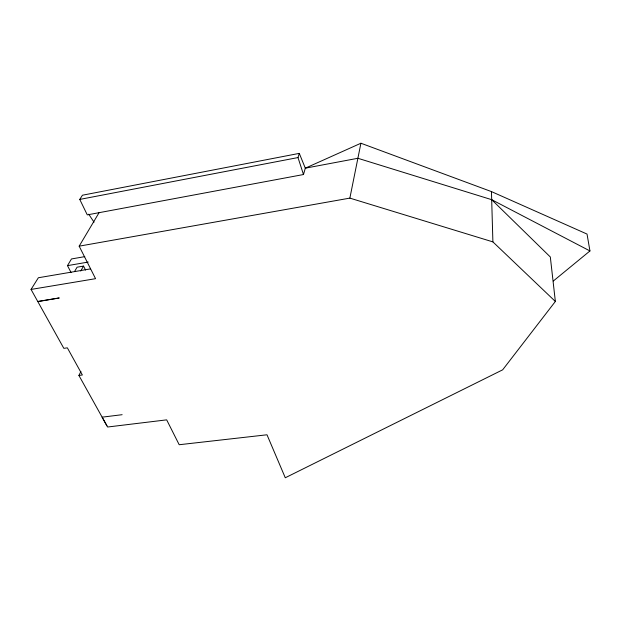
<?xml version="1.0" encoding="UTF-8"?>
<svg xmlns="http://www.w3.org/2000/svg" width="621" height="621" viewBox="0 0 621 621"><rect width="100%" height="100%" fill="white"/><g stroke="black" fill="none" stroke-linecap="round" stroke-linejoin="round"><path stroke-width="0.93" d="M360.917 143.234L305.315 168.175L299.283 153.379L82.446 195.211L79.76 199.419L87.282 214.882L303.49 174.532L305.315 168.175L357.89 158.277L491.685 199.675L550.322 256.985L555.36 301.464L502.668 369.821L285.28 477.766L266.999 434.785L179.197 444.729L166.669 419.858L107.604 427.015L78.914 375.457L82.368 374.983L67.347 347.83L63.831 348.35L37.834 301.627L59.251 297.956L37.741 301.457L31.05 289.433L95.549 278.682L79.17 246.164L349.864 198.115L360.917 143.234L491.452 191.594L587.024 234.063L589.95 250.954L553.327 281.01M303.49 174.532L298.002 157.563L299.283 153.379M106.921 425.796L102.123 417.165L122.135 414.696M78.914 375.457L80.916 371.443M80.722 271.035L83.548 266.091L85.566 270.065M74.683 271.315L77.066 267.201L83.548 266.091M79.17 246.164L99.073 212.677M71.05 272.51L67.487 265.641L71.454 258.957L84.798 256.636M31.05 289.433L38.362 277.75L90.534 268.885M79.76 199.419L298.002 157.563M67.487 265.641L88.229 262.07M349.864 198.115L492.895 241.887L555.36 301.464M491.685 199.675L589.95 250.954M88.718 214.198L94.043 222.209M491.452 191.594L492.895 241.887"/></g></svg>
